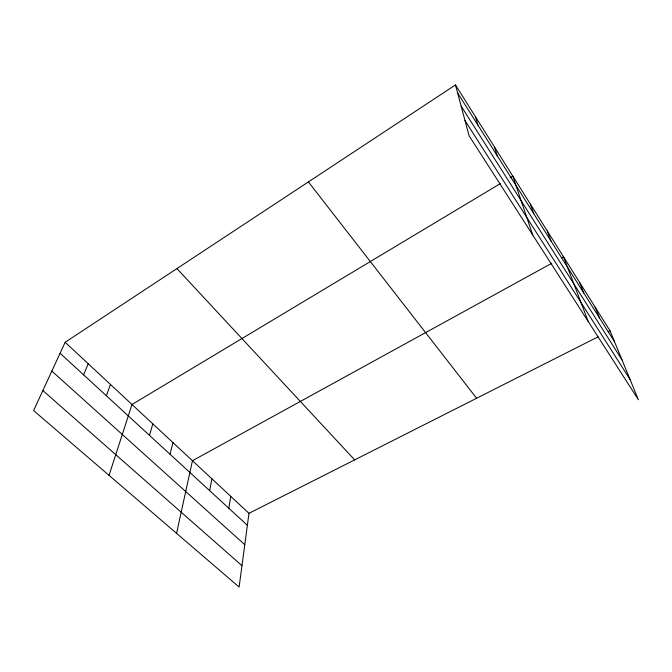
<?xml version="1.0" encoding="UTF-8"?>
<svg xmlns="http://www.w3.org/2000/svg" width="672" height="672" viewBox="0 0 672 672"><rect width="100%" height="100%" fill="white"/><g stroke="black" fill="none" stroke-linecap="round" stroke-linejoin="round"><path stroke-width="1.01" d="M65.15 342.283L248.968 513.316L239.114 587.059L33.6 410.567L65.15 342.283L455.473 84.941L610.042 330.809L638.4 399.756L469.073 135.736L455.473 84.941M228.824 508.267L230.731 496.348M209.672 490.669L211.898 478.825M176.576 533.35L192.452 460.732L551.771 263.281M170.033 454.247L172.956 442.588M149.52 435.397L152.821 423.847M109.049 475.356L132.006 404.485L500.312 183.616M106.352 395.741L110.477 384.46M83.63 374.867L88.208 363.737M510.124 177.727L512.795 176.123L532.753 235.024M561.725 257.813L563.531 256.822L588.235 321.535M248.968 513.316L598.097 336.84M608.202 331.733L610.042 330.809M42.848 390.541L241.97 565.664M51.845 371.087L244.776 544.69M60.094 353.237L247.372 525.302M176.929 268.59L354.665 459.892M308.414 181.902L476.608 398.252M465.016 120.582L630.067 379.495M461.126 106.058L621.986 359.839M457.615 92.921L614.578 341.846M595.123 307.079L599.483 317.898M579.634 282.442L583.792 293.017M547.277 230.975L550.981 240.979M530.384 204.095L533.82 213.78M494.483 146.992L497.33 155.912M475.39 116.626L477.901 125.093"/></g></svg>
